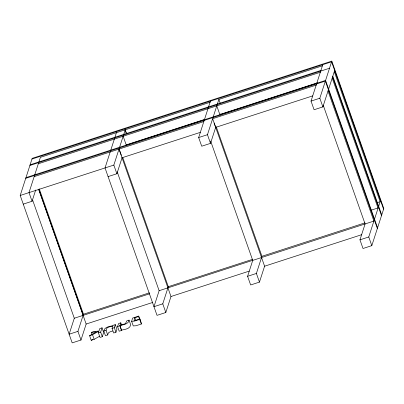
<?xml version="1.0" encoding="UTF-8"?>
<svg xmlns="http://www.w3.org/2000/svg" width="404" height="404" viewBox="0 0 404 404"><rect width="100%" height="100%" fill="white"/><g stroke="black" fill="none" stroke-linecap="round" stroke-linejoin="round"><path stroke-width="0.61" d="M38.683 189.446L86.153 324.038L80.987 340.027L72.185 342.88L20.2 195.47L32.189 158.358L331.815 61.12L383.8 208.53L371.811 245.642L363.009 248.5L359.959 239.84L365.095 223.942L323.195 105.136M23.255 204.131L32.057 201.273L35.688 190.026M116.796 131.512L105.03 167.938L157.02 315.352L165.822 312.494L170.983 296.511L118.998 149.096M126.255 133.345L125.033 129.881L125.407 128.725M108.085 176.599L116.887 173.745L113.832 165.084L125.225 129.81L210.055 102.283M116.887 173.745L122.124 157.525M32.608 200.025L74.296 318.236L69.135 334.219L77.932 331.366L83.471 314.221L39.269 188.885M99.621 336.244L94.162 339.335L91.208 340.294L89.582 335.689L92.536 334.729L98 331.639L100.03 337.431L102.283 336.704L100.657 332.093L102.03 327.836L99.783 328.568L98.98 331.058L94.112 331.482L91.309 332.391L92.122 334.694M103.813 331.073C104.333 326.786 109.651 326.513 112.943 325.674L113.049 325.336L115.302 324.609L116.923 329.215L115.938 332.27L113.691 333.002L112.065 328.391L112.802 326.109L111.145 326.407A4.07 0.742 -19.4 0 0 108.691 327.129L106.838 328.179L106.06 330.341L107.686 334.946L105.439 335.679L103.813 331.073L106.06 330.341M102.283 336.704L103.656 332.441L102.03 327.836M107.686 334.946L108.464 332.785L110.312 331.734A4.07 0.742 -19.4 0 1 112.772 331.017M115.938 332.27L114.312 327.664L115.302 324.609M120.801 322.821L120.064 325.104L124.2 324.079A1.833 0.333 -19.4 0 0 125.588 323.437L126.805 320.872L129.053 320.145C128.517 324.422 123.215 324.705 119.922 325.538L121.548 330.144L121.437 330.487L119.19 331.214L117.564 326.609L118.554 323.554L120.801 322.821L121.614 325.124M121.437 330.487L119.922 325.538M138.734 316.09L138.592 316.524L134.825 317.746L134.027 320.463L135.264 320.448L139.86 318.887L141.486 323.498L141.319 324.013L136.012 325.74L133.254 325.927L131.628 321.321L132.598 318.084L138.734 316.09L140.355 320.695M141.319 324.013L139.693 319.407L139.86 318.887M316.186 85.103L212.63 118.71L215.686 127.371L210.519 143.359L201.717 146.213L198.667 137.552L210.428 101.126M210.519 143.359L207.464 134.699L212.63 118.71M213.004 117.554L218.857 99.424L322.417 65.817M117.231 171.902L159.126 290.703L153.964 306.692L162.767 303.833L168.301 286.694L122.634 157.196M214.155 123.043L264.59 266.206L259.454 282.108L250.652 284.966L247.596 276.306L252.732 260.403L210.625 141.006M334.653 70.453L322.882 106.893L314.08 109.752L311.024 101.091L322.776 64.655M259.454 282.108L256.399 273.447L261.933 256.303L216.266 126.811M322.882 106.893L319.827 98.233L331.815 61.12M370.968 210.242L378.008 207.959L378.381 206.798M371.811 245.642L368.756 236.981L380.523 200.556M89.582 335.689L96.389 331.886L91.309 332.391M91.208 340.294L92.779 339.421M139.693 319.407L134.386 321.135L131.628 321.321M31.966 159.04L331.593 61.807L383.578 209.216M125.033 129.881L40.39 157.353L29.002 192.612L32.057 201.273M30.113 164.787L320.938 70.402M29.891 165.468L329.518 68.236M38.319 163.772L320.342 72.245M204.464 119.503L126.205 144.9L123.149 136.239M317.408 82.85L219.837 114.514L216.781 105.853M25.957 177.644L325.584 80.406L377.573 227.816M25.735 178.326L325.361 81.093L377.351 228.502M34.163 176.629L203.828 121.569M122.048 157.757L200.313 132.361M215.686 127.371L312.656 95.9M20.2 195.47L113.832 165.084M198.667 137.552L207.464 134.699M311.024 101.091L319.827 98.233M377.215 202.667L380.149 201.712L334.275 71.624M83.471 314.221L149.323 292.849M168.301 286.694L252.535 259.353M261.933 256.303L364.893 222.892M74.296 318.236L149.551 293.814M159.126 290.703L252.763 260.317M252.732 260.403L373.892 221.084L328.018 90.996M86.153 324.038L152.601 302.475M170.983 296.511L249.243 271.109M264.59 266.206L361.56 234.739M247.596 276.306L256.399 273.447M359.959 239.84L368.756 236.981M100.657 332.093L98.409 332.825L98.818 331.548L98 331.639M112.065 328.391L114.312 327.664M117.564 326.609L119.811 325.876M121.548 330.144C124.841 329.316 130.144 329.028 130.674 324.75L129.053 320.145M332.79 76.21L381.724 214.958M332.568 76.896L381.502 215.645M332.194 78.053L378.008 207.959M218.857 99.424L220.286 103.469M220.417 113.953L220.837 115.135M125.225 129.81L126.649 133.855M119.069 148.864L121.311 155.217M162.767 303.833L165.822 312.494M138.592 316.524L139.607 319.402M134.825 317.746L135.84 320.625M92.536 334.729L94.162 339.335M38.759 189.213L83.173 315.145M77.932 331.366L80.987 340.027"/></g></svg>
